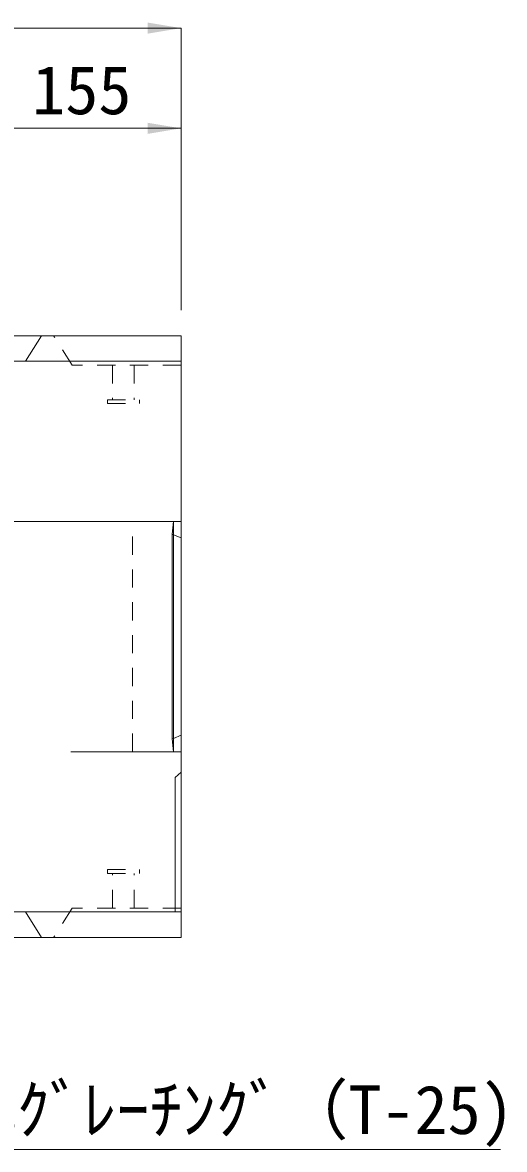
# Model space of a CAD drawing. Units: millimetres at full size; details may follow other scales. Extents: x 5964 to 125098, y -10801 to 28073.
# Drawn here: x 19788 to 20165, y 3242 to 4122 of the extents above; entities that cross this region are included whole.
import ezdxf
from ezdxf.enums import TextEntityAlignment as Align

# ---------------------------------------------------------------- set-up
doc = ezdxf.new("R2010")
doc.units = ezdxf.units.MM
doc.header["$LTSCALE"] = 19
doc.linetypes.add('USER1', pattern=[1.35, 0.75, -0.6])
for name, color, linetype, lineweight in [('インサート', 3, 'USER1', 9), ('寸法線', 7, 'Continuous', 9), ('本体', 2, 'Continuous', 9)]:
    doc.layers.add(name, color=color, linetype=linetype, lineweight=lineweight)
doc.styles.add('ＭＳ ゴシック', font='')
doc.styles.get('ＭＳ ゴシック').set_extended_font_data('MS Gothic')

# ---------------------------------------------------------------- blocks, each defined once
blk = doc.blocks.new('filled_arrow')
at = {"color": 0, "linetype": 'Continuous', "lineweight": -2}
blk.add_solid([(7.5, 1.25), (0, 0), (7.5, -1.25)], dxfattribs=at)

msp = doc.modelspace()

# ---------------------------------------------------------------- linework, layer by layer
at = {"layer": 'インサート'}
for p, q in [((19858.47, 3854.55), (19858.47, 3827.55)), ((19875.47, 3854.55), (19875.47, 3827.55)), ((19854.47, 3827.55), (19879.47, 3827.55)), ((19854.47, 3827.55), (19854.47, 3824.55)), ((19854.47, 3824.55), (19879.47, 3824.55)), ((19879.47, 3827.55), (19879.47, 3824.55)), ((19854.47, 3460.55), (19879.47, 3460.55)), ((19854.47, 3457.55), (19854.47, 3460.55)), ((19879.47, 3457.55), (19879.47, 3460.55)), ((19854.47, 3457.55), (19879.47, 3457.55)), ((19858.47, 3430.55), (19858.47, 3457.55)), ((19875.47, 3430.55), (19875.47, 3457.55))]:
    msp.add_line(p, q, dxfattribs=at)
at = {"layer": '寸法線'}
for p, q in [((18913.97, 4117.79), (19911.97, 4117.79)), ((19911.97, 3897.55), (19911.97, 4117.79)), ((19756.97, 4039.5), (19911.97, 4039.5)), ((19911.97, 3897.55), (19911.97, 4039.5))]:
    msp.add_line(p, q, dxfattribs=at)
msp.add_lwpolyline([(19309.97, 3436.55), (19504.56, 3241.96), (20161.31, 3241.96)], dxfattribs=at)
at = {"layer": '本体'}
for p, q in [((19911.97, 3877.55), (18913.97, 3877.55)), ((19802.97, 3877.55), (19790.47, 3857.55)), ((19911.97, 3857.55), (19911.97, 3877.55)), ((19911.97, 3732.55), (18913.97, 3732.55)), ((19905.97, 3722.12), (19911.97, 3719.55)), ((19905.97, 3562.98), (19911.97, 3565.55)), ((19911.97, 3552.55), (19825.93, 3552.55)), ((19802.97, 3407.55), (19790.47, 3427.55)), ((19911.97, 3407.55), (19911.97, 3427.55)), ((18913.97, 3407.55), (19911.97, 3407.55))]:
    msp.add_line(p, q, dxfattribs=at)
at = {"layer": '本体', "linetype": 'USER1'}
for p, q in [((19826.97, 3854.55), (19812.47, 3877.55)), ((19911.97, 3854.55), (19826.97, 3854.55)), ((19873.97, 3552.55), (19873.97, 3732.55)), ((19826.97, 3430.55), (19812.47, 3407.55)), ((19911.97, 3430.55), (19826.97, 3430.55))]:
    msp.add_line(p, q, dxfattribs=at)
at = {"layer": '本体', "lineweight": 20}
for p, q in [((19911.97, 3857.55), (18913.97, 3857.55)), ((19911.97, 3427.55), (19911.97, 3857.55)), ((18913.97, 3427.55), (19911.97, 3427.55))]:
    msp.add_line(p, q, dxfattribs=at)
at = {"layer": '本体', "color": 4, "lineweight": 5}
for p, q in [((19905.97, 3732.55), (19904.97, 3722.55)), ((19904.97, 3722.55), (19905.97, 3722.12)), ((19904.97, 3562.55), (19904.97, 3722.55)), ((19904.97, 3562.55), (19905.97, 3562.98)), ((19905.97, 3552.55), (19904.97, 3562.55))]:
    msp.add_line(p, q, dxfattribs=at)
at = {"layer": '本体', "lineweight": 5}
for p, q in [((19905.97, 3732.55), (19905.97, 3552.55)), ((19911.97, 3536.55), (19907.47, 3532.55)), ((19907.47, 3427.55), (19907.47, 3532.55))]:
    msp.add_line(p, q, dxfattribs=at)

# ---------------------------------------------------------------- block references
at = {"layer": '寸法線', "xscale": 3.47, "yscale": 3.47, "rotation": 180}
for p in [(19911.97, 4117.79), (19911.97, 4039.5)]:
    msp.add_blockref('filled_arrow', p, dxfattribs=at)

# ---------------------------------------------------------------- texts
at = {"layer": '寸法線', "style": 'ＭＳ ゴシック'}
msp.add_text('155', height=37.98, dxfattribs=at).set_placement((19834.47, 4069.5), align=Align.MIDDLE_CENTER)
msp.add_text('ﾎﾞﾙﾄ固定式ｸﾞﾚｰﾁﾝｸﾞ（T-25)', height=37.98, dxfattribs=at).set_placement((19524.56, 3291.99), align=Align.TOP_LEFT)

doc.saveas('drawing.dxf')
